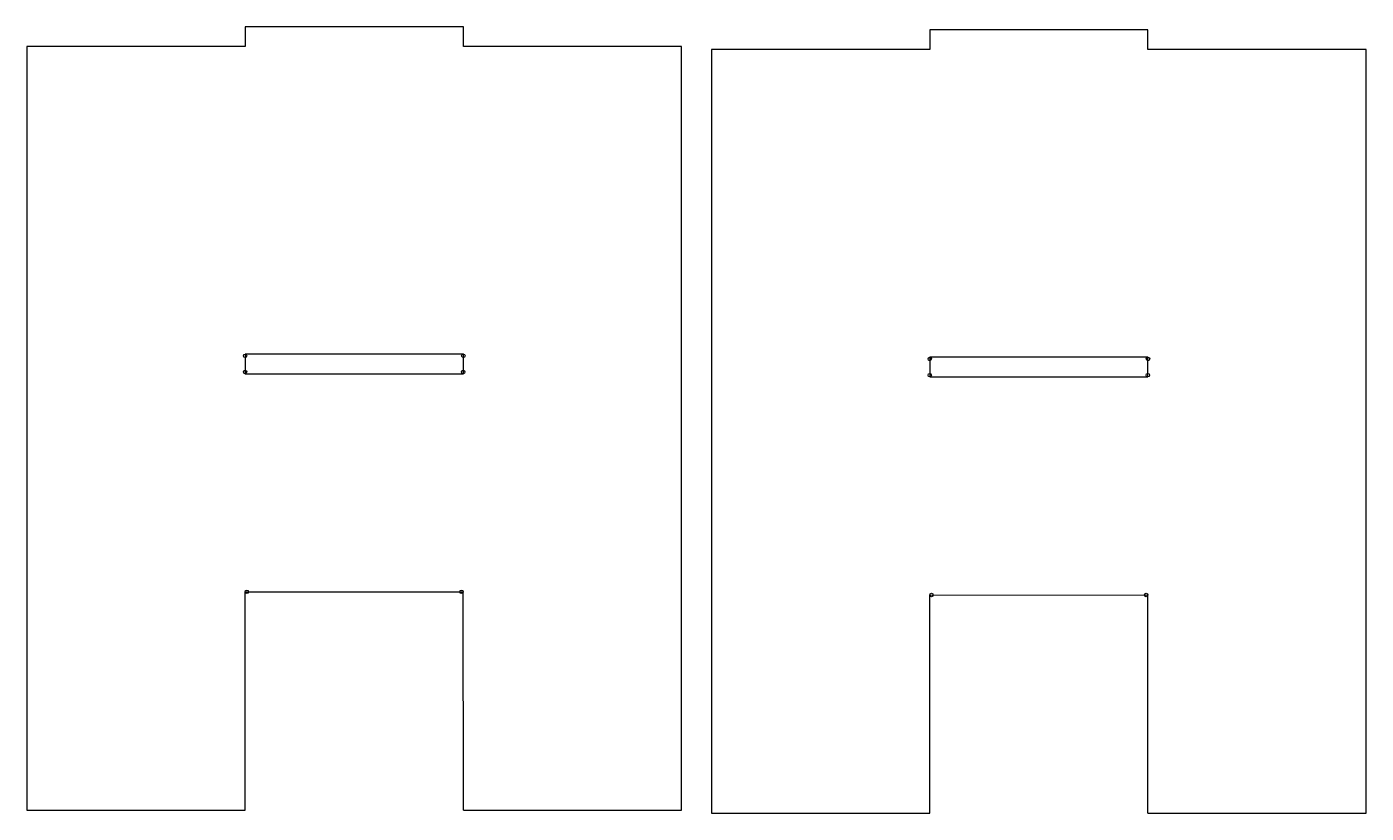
# Model space of a CAD drawing. Header units: millimetres. Extents: x -1225 to 2, y -1 to 720.
import ezdxf

# ---------------------------------------------------------------- set-up
doc = ezdxf.new("R2010")
doc.units = ezdxf.units.MM
doc.layers.get('0').update_dxf_attribs({"linetype": 'CONTINUOUS'})

msp = doc.modelspace()

# ---------------------------------------------------------------- linework, layer by layer
for p, q in [((-824.9, 720.2), (-1024.9, 720.2)), ((-1024.9, 720.2), (-1024.9, 702.2)), ((-824.9, 702.2), (-824.9, 720.2)), ((-197.5, 717.3), (-397.5, 717.3)), ((-397.5, 717.3), (-397.5, 699.3)), ((-197.5, 699.3), (-197.5, 717.3)), ((-1224.9, 702.2), (-1224.9, 2.2)), ((-1024.9, 702.2), (-1224.9, 702.2)), ((-624.9, 702.2), (-824.9, 702.2)), ((-624.9, 2.2), (-624.9, 702.2)), ((-397.5, 699.3), (-597.5, 699.3)), ((-597.5, 699.3), (-597.5, -0.7)), ((2.5, 699.3), (-197.5, 699.3)), ((2.5, -0.7), (2.5, 699.3)), ((-1024.9, 202.2), (-825, 202.3)), ((-1024.9, 2.2), (-1024.9, 202.2)), ((-824.9, 2.2), (-825, 202.3)), ((-397.5, 199.3), (-197.6, 199.4)), ((-397.5, -0.7), (-397.5, 199.3)), ((-197.5, -0.7), (-197.6, 199.4)), ((-1224.9, 2.2), (-1024.9, 2.2)), ((-824.9, 2.2), (-624.9, 2.2)), ((-597.5, -0.7), (-397.5, -0.7)), ((-197.5, -0.7), (2.5, -0.7))]:
    msp.add_line(p, q)
for points in [[(-1024.9, 420.2), (-1024.9, 402.2), (-824.9, 402.2), (-824.9, 420.2)], [(-197.5, 417.3), (-397.5, 417.3), (-397.5, 399.3), (-197.5, 399.3)]]:
    msp.add_lwpolyline(points, close=True)
for centre in [(-1024.9, 418.6), (-824.9, 418.6), (-1024.9, 403.8), (-825, 403.8), (-397.5, 415.7), (-197.5, 415.7), (-397.5, 400.9), (-197.6, 400.9), (-1023.3, 202.2), (-826.6, 202.3), (-395.9, 199.3), (-199.2, 199.4)]:
    msp.add_circle(centre, 1.59)

doc.saveas('drawing.dxf')
